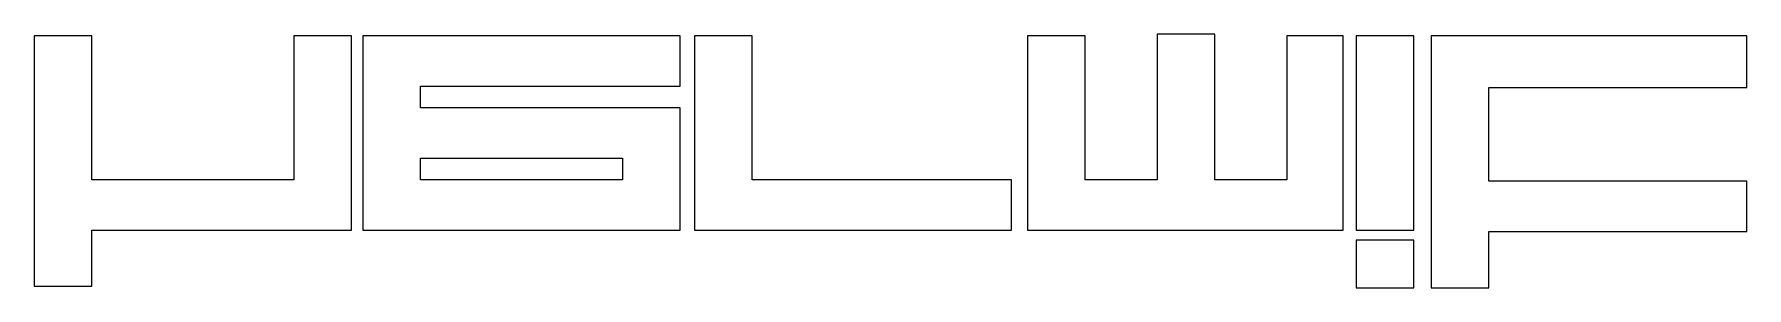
# Model space of a CAD drawing. Extents: x -107 to 312, y -49 to 13.
import ezdxf

# ---------------------------------------------------------------- set-up
doc = ezdxf.new("R2010")
doc.units = 0

msp = doc.modelspace()

# ---------------------------------------------------------------- linework, layer by layer
at = {"layer": 'Layer 1'}
for p, q in [((-100.39045, 12.9016), (-107.44601, 12.9016)), ((-107.44601, 12.9016), (-107.446, -17.7901)), ((-93.3349, 12.9016), (-100.39045, 12.9016)), ((-93.3349, -4.7373), (-93.3349, 12.9016)), ((-36.89045, 12.90154), (-43.94601, 12.90154)), ((-43.94601, 12.90154), (-43.94601, -4.7373)), ((-29.83489, 12.90154), (-36.89045, 12.90154)), ((-29.83489, -10.91096), (-29.83489, 12.90154)), ((11.7929, 12.9016), (-27.0127, 12.9016)), ((-27.0127, 12.9016), (-27.0127, -10.91093)), ((50.5985, 12.9016), (11.7929, 12.9016)), ((50.5985, 6.72798), (50.5985, 12.9016)), ((61.18174, 12.9016), (54.12618, 12.9016)), ((54.12618, 12.9016), (54.1262, -10.91096)), ((68.2373, 12.9016), (61.18174, 12.9016)), ((68.2373, -4.7373), (68.2373, 12.9016)), ((142.67356, 12.9016), (135.618, 12.9016)), ((135.618, 12.9016), (135.618, -10.9109)), ((149.72911, 12.9016), (142.67356, 12.9016)), ((149.72911, -4.7373), (149.72911, 12.9016)), ((167.36807, 13.2544), (167.368, -4.56091)), ((174.42363, 13.2544), (167.36807, 13.2544)), ((181.47918, 13.2544), (174.42363, 13.2544)), ((181.47918, -4.56091), (181.47918, 13.2544)), ((205.99724, 12.9016), (199.11807, 12.9016)), ((199.11807, 12.9016), (199.11807, -4.7373)), ((212.8764, 12.9016), (205.99724, 12.9016)), ((212.8764, -10.9109), (212.8764, 12.9016)), ((223.10676, 12.9016), (216.0512, 12.9016)), ((216.0512, 12.9016), (216.0512, -10.91096)), ((230.16231, 12.9016), (223.10676, 12.9016)), ((230.16231, -10.9109), (230.16231, 12.9016)), ((234.3958, 12.901587), (234.3956, -17.96652)), ((273.025, 12.901587), (234.3958, 12.901587)), ((311.6542, 12.901587), (273.025, 12.901587)), ((311.6542, 6.551587), (311.6542, 12.901587)), ((50.5985, 0.55446), (50.5985, 6.72798)), ((311.6542, 0.201587), (311.6542, 6.551587)), ((-12.9015, -2.09137), (-12.9015, 0.55446)), ((-12.9015, 0.55446), (18.8485, 0.55446)), ((18.8485, 0.55446), (50.5985, 0.55446)), ((248.507, -11.2637), (248.507, 0.201587)), ((248.507, 0.201587), (280.0806, 0.201587)), ((280.0806, 0.201587), (311.6542, 0.201587)), ((-12.9015, -4.7372), (-12.9015, -2.09137)), ((-93.3349, -22.3762), (-93.3349, -4.7373)), ((-43.94601, -4.7373), (-43.94601, -22.3762)), ((18.8485, -4.7372), (-12.9015, -4.7372)), ((50.5985, -4.7372), (18.8485, -4.7372)), ((50.5985, -19.7303), (50.5985, -4.7372)), ((68.2373, -22.37618), (68.2373, -4.7373)), ((149.72911, -22.3762), (149.72911, -4.7373)), ((167.368, -4.56091), (167.368, -22.3762)), ((181.47918, -22.3762), (181.47918, -4.56091)), ((199.11807, -4.7373), (199.11807, -22.3762)), ((-29.83489, -34.72346), (-29.83489, -10.91096)), ((-27.0127, -10.91093), (-27.0127, -34.7234)), ((54.1262, -10.91096), (54.1262, -34.7234)), ((135.618, -10.9109), (135.618, -34.7234)), ((212.8764, -34.7234), (212.8764, -10.9109)), ((216.0512, -10.91096), (216.0512, -34.7234)), ((230.16231, -34.7234), (230.16231, -10.9109)), ((248.507, -22.72894), (248.507, -11.2637)), ((-107.446, -17.7901), (-107.446, -48.4818)), ((-12.9016, -19.7304), (-12.9016, -17.08457)), ((-12.9016, -17.08457), (11.7929, -17.08457)), ((-12.9016, -22.37623), (-12.9016, -19.7304)), ((11.7929, -17.08457), (36.4873, -17.08457)), ((36.4873, -17.08457), (36.4873, -19.7304)), ((36.4873, -19.7304), (36.4873, -22.37623)), ((50.5985, -34.7234), (50.5985, -19.7303)), ((234.3956, -17.96652), (234.3956, -48.8345)), ((-68.6405, -22.3762), (-93.3349, -22.3762)), ((-43.94601, -22.3762), (-68.6405, -22.3762)), ((11.7929, -22.37623), (-12.9016, -22.37623)), ((36.4873, -22.37623), (11.7929, -22.37623)), ((99.9873, -22.37618), (68.2373, -22.37618)), ((131.737, -22.37618), (99.9873, -22.37618)), ((131.737, -28.54979), (131.737, -22.37618)), ((158.54856, -22.3762), (149.72911, -22.3762)), ((167.368, -22.3762), (158.54856, -22.3762)), ((190.29863, -22.3762), (181.47918, -22.3762)), ((199.11807, -22.3762), (190.29863, -22.3762)), ((280.08, -22.72894), (248.507, -22.72894)), ((311.65391, -22.72894), (280.08, -22.72894)), ((311.65391, -28.90255), (311.65391, -22.72894)), ((131.737, -34.7234), (131.737, -28.54979)), ((311.65391, -35.07616), (311.65391, -28.90255)), ((-93.33489, -41.60263), (-93.33489, -34.72346)), ((-93.33489, -34.72346), (-61.58489, -34.72346)), ((-61.58489, -34.72346), (-29.83489, -34.72346)), ((-27.0127, -34.7234), (11.7929, -34.7234)), ((11.7929, -34.7234), (50.5985, -34.7234)), ((54.1262, -34.7234), (92.9317, -34.7234)), ((92.9317, -34.7234), (131.737, -34.7234)), ((135.618, -34.7234), (174.2472, -34.7234)), ((174.2472, -34.7234), (212.8764, -34.7234)), ((216.0512, -34.7234), (223.10676, -34.7234)), ((223.10676, -37.19289), (216.0512, -37.19289)), ((216.0512, -37.19289), (216.0512, -43.01372)), ((223.10676, -34.7234), (230.16231, -34.7234)), ((230.16231, -37.19289), (223.10676, -37.19289)), ((230.16231, -43.01372), (230.16231, -37.19289)), ((248.50671, -41.95533), (248.50671, -35.07616)), ((248.50671, -35.07616), (280.08031, -35.07616)), ((280.08031, -35.07616), (311.65391, -35.07616)), ((-93.33489, -48.4818), (-93.33489, -41.60263)), ((216.0512, -43.01372), (216.0512, -48.83455)), ((230.16231, -48.83455), (230.16231, -43.01372)), ((248.50671, -48.8345), (248.50671, -41.95533)), ((-107.446, -48.4818), (-100.39044, -48.4818)), ((-100.39044, -48.4818), (-93.33489, -48.4818)), ((216.0512, -48.83455), (223.10676, -48.83455)), ((223.10676, -48.83455), (230.16231, -48.83455)), ((234.3956, -48.8345), (241.45115, -48.8345)), ((241.45115, -48.8345), (248.50671, -48.8345))]:
    msp.add_line(p, q, dxfattribs=at)

doc.saveas('drawing.dxf')
